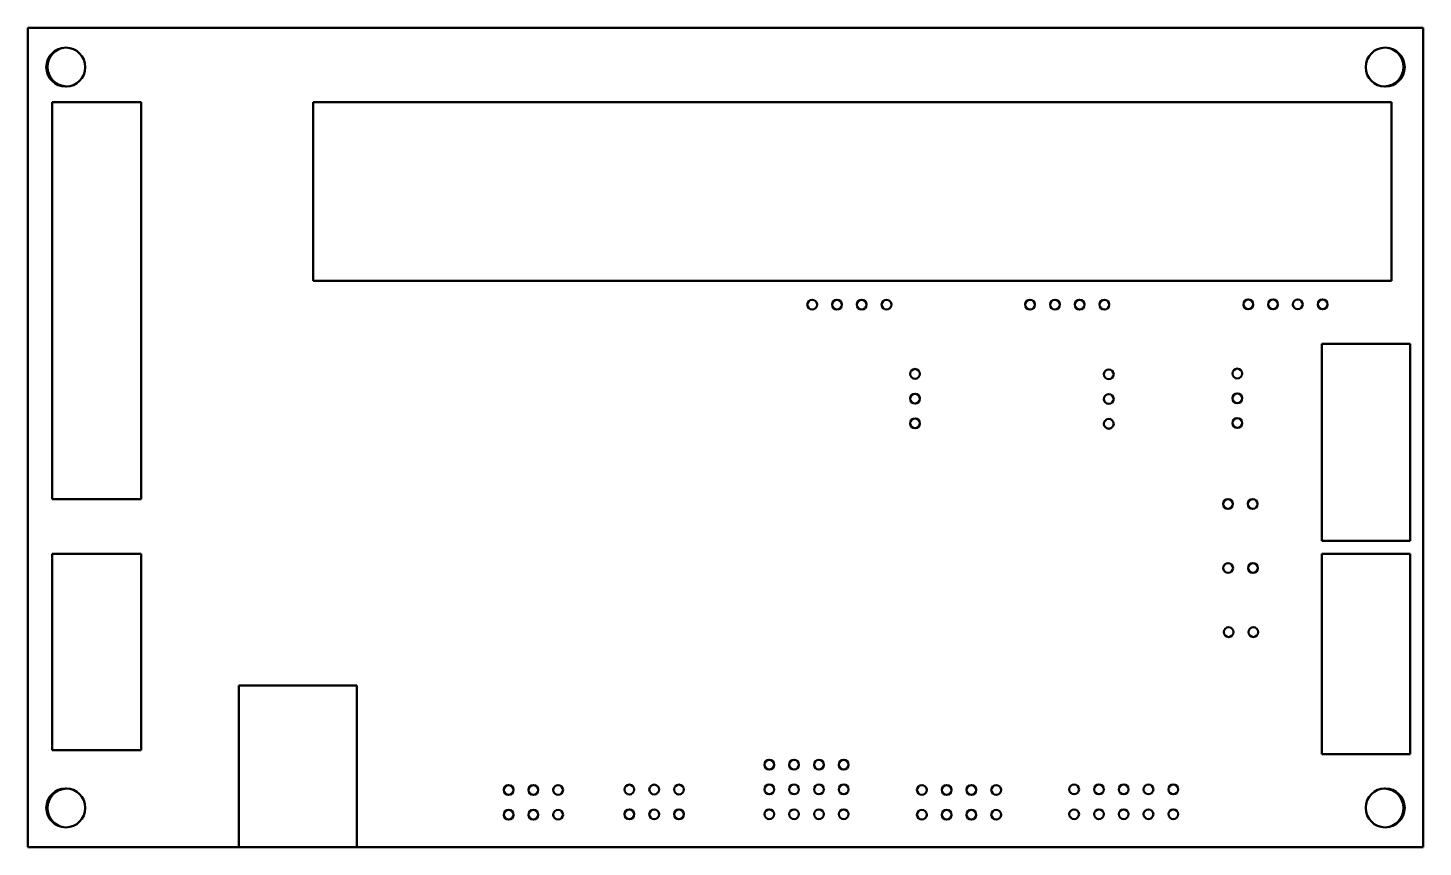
# Model space of a CAD drawing. Header units: inches. Extents: x 3.03 to 8.66, y 2.48 to 5.79.
import ezdxf

# ---------------------------------------------------------------- set-up
doc = ezdxf.new("R2010")
doc.units = ezdxf.units.IN
doc.header["$MEASUREMENT"] = 0
doc.layers.add('Visible (ANSI)', color=7, linetype='Continuous', lineweight=50)

msp = doc.modelspace()

# ---------------------------------------------------------------- linework, layer by layer
at = {"layer": 'Visible (ANSI)'}
for p, q in [((8.6614, 5.7874), (3.0315, 5.7874)), ((3.0315, 5.7874), (3.0315, 2.4803)), ((8.6614, 2.4803), (8.6614, 5.7874)), ((3.1298, 3.8852), (3.1298, 5.4875)), ((3.1298, 5.4875), (3.4891, 5.4875)), ((3.4891, 5.4875), (3.4891, 3.8852)), ((4.1823, 4.7669), (4.1823, 5.4875)), ((4.1823, 5.4875), (8.5341, 5.4875)), ((8.5341, 5.4875), (8.5341, 4.7669)), ((8.5341, 4.7669), (4.1823, 4.7669)), ((8.2529, 3.7162), (8.2529, 4.5115)), ((8.2529, 4.5115), (8.6094, 4.5115)), ((8.6094, 4.5115), (8.6094, 3.7162)), ((3.4891, 3.8852), (3.1298, 3.8852)), ((8.6094, 3.7162), (8.2529, 3.7162)), ((3.1298, 2.8719), (3.1298, 3.6637)), ((3.1298, 3.6637), (3.4891, 3.6637)), ((3.4891, 3.6637), (3.4891, 2.8719)), ((8.2529, 2.8556), (8.2529, 3.6637)), ((8.2529, 3.6637), (8.6094, 3.6637)), ((8.6094, 3.6637), (8.6094, 2.8556)), ((3.8822, 2.4803), (3.8822, 3.1333)), ((3.8822, 3.1333), (4.3592, 3.1333)), ((4.3592, 3.1333), (4.3592, 2.4803)), ((3.4891, 2.8719), (3.1298, 2.8719)), ((8.6094, 2.8556), (8.2529, 2.8556)), ((3.0315, 2.4803), (3.8822, 2.4803)), ((3.8822, 2.4803), (4.3592, 2.4803)), ((4.3592, 2.4803), (8.6614, 2.4803))]:
    msp.add_line(p, q, dxfattribs=at)
for centre, radius in [((3.1845, 5.629), 0.0787), ((8.5084, 5.629), 0.0787), ((6.1963, 4.6703), 0.0197), ((6.2963, 4.6703), 0.0197), ((6.3963, 4.6703), 0.0197), ((6.4963, 4.6703), 0.0197), ((7.0756, 4.6702), 0.0197), ((7.1756, 4.6702), 0.0197), ((7.2756, 4.6702), 0.0197), ((7.3756, 4.6702), 0.0197), ((7.9559, 4.6713), 0.0197), ((8.0559, 4.6713), 0.0197), ((8.1559, 4.6713), 0.0197), ((8.2559, 4.6713), 0.0197), ((6.6112, 4.3908), 0.0197), ((7.3932, 4.3891), 0.0197), ((7.9118, 4.3921), 0.0197), ((6.6112, 4.2908), 0.0197), ((7.3932, 4.2891), 0.0197), ((7.9118, 4.2921), 0.0197), ((6.6112, 4.1908), 0.0197), ((7.3932, 4.1891), 0.0197), ((7.9118, 4.1921), 0.0197), ((7.8741, 3.8655), 0.0197), ((7.9741, 3.8655), 0.0197), ((7.8747, 3.607), 0.0197), ((7.9747, 3.607), 0.0197), ((7.8765, 3.3481), 0.0197), ((7.9765, 3.3481), 0.0197), ((6.0233, 2.8131), 0.0197), ((6.1233, 2.8131), 0.0197), ((6.2233, 2.8131), 0.0197), ((6.3233, 2.8131), 0.0197), ((3.1845, 2.6387), 0.0787), ((4.9712, 2.7109), 0.0197), ((5.0712, 2.7109), 0.0197), ((5.1712, 2.7109), 0.0197), ((5.4588, 2.7127), 0.0197), ((5.5588, 2.7127), 0.0197), ((5.6588, 2.7127), 0.0197), ((6.0233, 2.7131), 0.0197), ((6.1233, 2.7131), 0.0197), ((6.2233, 2.7131), 0.0197), ((6.3233, 2.7131), 0.0197), ((6.6388, 2.7109), 0.0197), ((6.7388, 2.7109), 0.0197), ((6.8388, 2.7109), 0.0197), ((6.9388, 2.7109), 0.0197), ((7.2533, 2.7131), 0.0197), ((7.3533, 2.7131), 0.0197), ((7.4533, 2.7131), 0.0197), ((7.5533, 2.7131), 0.0197), ((7.6533, 2.7131), 0.0197), ((8.5084, 2.6387), 0.0787), ((4.9712, 2.6109), 0.0197), ((5.0712, 2.6109), 0.0197), ((5.1712, 2.6109), 0.0197), ((5.4588, 2.6127), 0.0197), ((5.5588, 2.6127), 0.0197), ((5.6588, 2.6127), 0.0197), ((6.0233, 2.6131), 0.0197), ((6.1233, 2.6131), 0.0197), ((6.2233, 2.6131), 0.0197), ((6.3233, 2.6131), 0.0197), ((6.6388, 2.6109), 0.0197), ((6.7388, 2.6109), 0.0197), ((6.8388, 2.6109), 0.0197), ((6.9388, 2.6109), 0.0197), ((7.2533, 2.6131), 0.0197), ((7.3533, 2.6131), 0.0197), ((7.4533, 2.6131), 0.0197), ((7.5533, 2.6131), 0.0197), ((7.6533, 2.6131), 0.0197)]:
    msp.add_circle(centre, radius, dxfattribs=at)
for centre, start, end in [((3.189, 5.6299), 103.5652, 280.2162), ((8.5039, 5.6299), 259.7838, 76.4348), ((3.189, 2.6378), 79.7838, 256.4348), ((8.5039, 2.6378), 283.5652, 100.2162)]:
    msp.add_arc(centre, 0.0787, start, end, dxfattribs=at)

doc.saveas('drawing.dxf')
